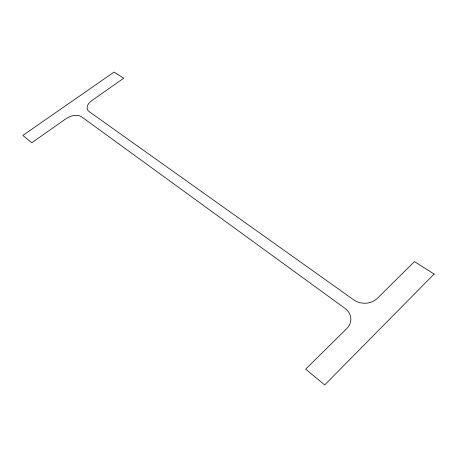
<?xml version="1.0" encoding="UTF-8"?>
<svg xmlns="http://www.w3.org/2000/svg" width="457" height="457" viewBox="0 0 457 457"><rect width="100%" height="100%" fill="white"/><g stroke="black" fill="none" stroke-linecap="round" stroke-linejoin="round"><path stroke-width="0.69" d="M434.15 274.04L324.716 384.908L305.682 369.182L346.852 328.457A16.675 14.213 1 0 0 344.978 308.355L81.752 116.929A11.865 7.409 -22 0 0 66.071 118.677L31.75 142.778L22.85 135.426L114.056 72.092L123.721 78.193L91.714 100.671A11.642 7.209 -20.2 0 0 89.212 111.651L353.701 299.861A16.492 13.482 2.9 0 0 377.156 298.49L414.442 261.604L434.15 274.04"/></g></svg>
